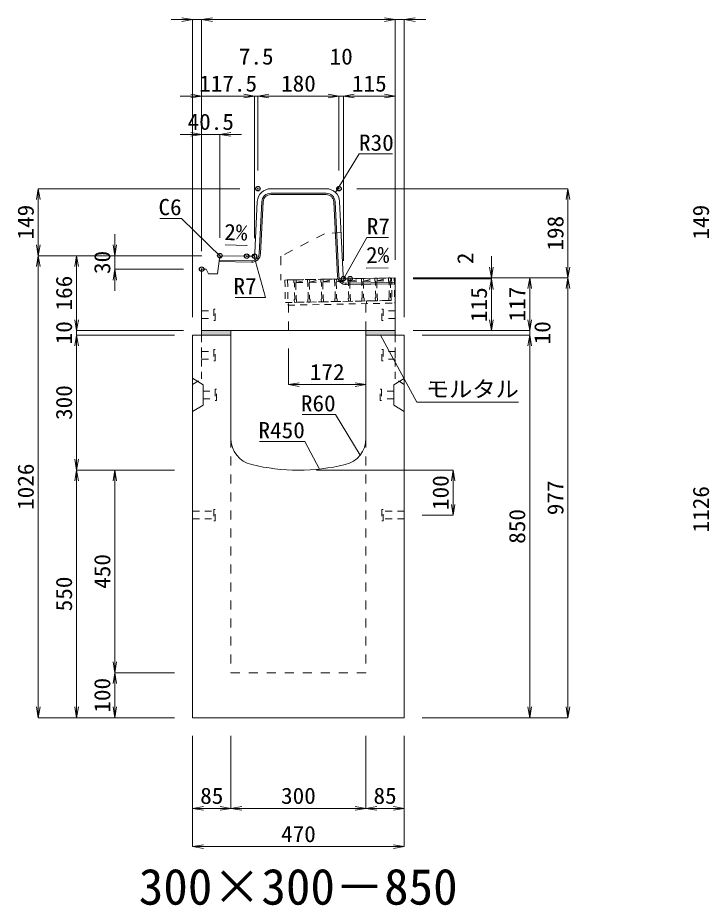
# Model space of a CAD drawing. Units: millimetres at full size. Extents: x -22536 to 51867, y -19720 to 38340.
# Drawn here: x 4776 to 6313, y -5986 to -4015 of the extents above; entities that cross this region are included whole.
import ezdxf
from ezdxf.enums import TextEntityAlignment as Align

# ---------------------------------------------------------------- set-up
doc = ezdxf.new("R2010")
doc.units = ezdxf.units.MM
doc.header["$LTSCALE"] = 20
doc.header["$PDMODE"] = 32
doc.header["$PDSIZE"] = 10
doc.linetypes.add('USER1', pattern=[2, 1, -1])
doc.linetypes.add('USER2', pattern=[1.35, 0.75, -0.6])
for name, color, linetype, lineweight in [('インサート', 3, 'USER2', 9), ('グレーチング', 7, 'USER2', 5), ('モルタル', 7, 'Continuous', 9), ('受枠', 3, 'USER2', 9), ('寸法線', 7, 'Continuous', 13), ('引出線', 4, 'Continuous', 13), ('本体', 2, 'Continuous', 13), ('目地', 132, 'Continuous', 5)]:
    doc.layers.add(name, color=color, linetype=linetype, lineweight=lineweight)
doc.layers.add('作業エリア', color=11, linetype='Continuous')
doc.layers.add('文字', color=7, linetype='Continuous')
doc.styles.add('ＭＳ 明朝', font='')
doc.styles.get('ＭＳ 明朝').set_extended_font_data('MS Mincho')

# ---------------------------------------------------------------- blocks, each defined once
blk = doc.blocks.new('open_arrow')
at = {"color": 0, "linetype": 'Continuous', "lineweight": -2}
blk.add_lwpolyline([(7.5, 1.25), (0, 0), (7.5, -1.25)], dxfattribs=at)

msp = doc.modelspace()

# ---------------------------------------------------------------- hatches: boundary and pattern name
at = {"layer": 'モルタル'}
for points in [[(5250, -4720), (5250, -4710), (5185, -4710), (5185, -4720)], [(5615, -4720), (5615, -4710), (5550, -4710), (5550, -4720)]]:
    msp.add_hatch(color=256, dxfattribs=at).paths.add_polyline_path(points)

# ---------------------------------------------------------------- linework, layer by layer
at = {"layer": 'インサート'}
for p, q in [((5185, -4666.5), (5212, -4666.5)), ((5185, -4666.5), (5185, -4683.5)), ((5215, -4662.5), (5212, -4662.5)), ((5212, -4662.5), (5212, -4687.5)), ((5215, -4687.5), (5215, -4662.5)), ((5585, -4662.5), (5588, -4662.5)), ((5585, -4687.5), (5585, -4662.5)), ((5588, -4662.5), (5588, -4687.5)), ((5615, -4666.5), (5588, -4666.5)), ((5615, -4666.5), (5615, -4683.5)), ((5185, -4683.5), (5212, -4683.5)), ((5212, -4687.5), (5215, -4687.5)), ((5588, -4687.5), (5585, -4687.5)), ((5615, -4683.5), (5588, -4683.5)), ((5185, -4756.5), (5212, -4756.5)), ((5185, -4756.5), (5185, -4773.5)), ((5215, -4752.5), (5212, -4752.5)), ((5212, -4752.5), (5212, -4777.5)), ((5215, -4777.5), (5215, -4752.5)), ((5585, -4752.5), (5588, -4752.5)), ((5585, -4777.5), (5585, -4752.5)), ((5588, -4752.5), (5588, -4777.5)), ((5615, -4756.5), (5588, -4756.5)), ((5615, -4756.5), (5615, -4773.5)), ((5185, -4773.5), (5212, -4773.5)), ((5212, -4777.5), (5215, -4777.5)), ((5588, -4777.5), (5585, -4777.5)), ((5615, -4773.5), (5588, -4773.5)), ((5188.2, -4844.5), (5215.2, -4844.5)), ((5188.2, -4844.5), (5188.2, -4861.5)), ((5218.2, -4840.5), (5215.2, -4840.5)), ((5215.2, -4840.5), (5215.2, -4865.5)), ((5218.2, -4865.5), (5218.2, -4840.5)), ((5581.8, -4840.5), (5584.8, -4840.5)), ((5581.8, -4865.5), (5581.8, -4840.5)), ((5584.8, -4840.5), (5584.8, -4865.5)), ((5611.8, -4844.5), (5584.8, -4844.5)), ((5611.8, -4844.5), (5611.8, -4861.5)), ((5188.2, -4861.5), (5215.2, -4861.5)), ((5215.2, -4865.5), (5218.2, -4865.5)), ((5584.8, -4865.5), (5581.8, -4865.5)), ((5611.8, -4861.5), (5584.8, -4861.5)), ((5165, -5111.5), (5212, -5111.5)), ((5165, -5111.5), (5165, -5128.5)), ((5215, -5107.5), (5212, -5107.5)), ((5212, -5107.5), (5212, -5132.5)), ((5215, -5132.5), (5215, -5107.5)), ((5588, -5107.5), (5585, -5107.5)), ((5585, -5107.5), (5585, -5132.5)), ((5588, -5132.5), (5588, -5107.5)), ((5635, -5111.5), (5588, -5111.5)), ((5635, -5128.5), (5635, -5111.5)), ((5165, -5128.5), (5212, -5128.5)), ((5212, -5132.5), (5215, -5132.5)), ((5585, -5132.5), (5588, -5132.5)), ((5635, -5128.5), (5588, -5128.5))]:
    msp.add_line(p, q, dxfattribs=at)
at = {"layer": 'グレーチング'}
for p, q in [((5389.92, -4597.5), (5604.88, -4593.2)), ((5395.04, -4603.4), (5419.92, -4596.9)), ((5395.04, -4603.4), (5420.04, -4602.9)), ((5425.04, -4602.8), (5449.91, -4596.3)), ((5425.04, -4602.8), (5450.03, -4602.3)), ((5455.03, -4602.2), (5479.91, -4595.7)), ((5455.03, -4602.2), (5480.03, -4601.7)), ((5485.03, -4601.6), (5509.9, -4595.1)), ((5485.03, -4601.6), (5510.02, -4601.1)), ((5515.02, -4601), (5539.89, -4594.5)), ((5515.02, -4601), (5540.01, -4600.5)), ((5545.01, -4600.4), (5569.89, -4593.9)), ((5545.01, -4600.4), (5570.01, -4599.9)), ((5575.01, -4599.8), (5599.88, -4593.3)), ((5575.01, -4599.8), (5600, -4599.3)), ((5390.92, -4647.49), (5605.88, -4643.19))]:
    msp.add_line(p, q, dxfattribs=at)
for points in [[(5389.92, -4597.5), (5394.92, -4597.4), (5395.04, -4603.4), (5394.06, -4604.42), (5394.78, -4640.41), (5395.8, -4641.39), (5395.92, -4647.39), (5390.92, -4647.49), (5390.8, -4641.49), (5391.78, -4640.47), (5391.06, -4604.48), (5390.04, -4603.5)], [(5419.92, -4596.9), (5424.92, -4596.8), (5425.04, -4602.8), (5424.06, -4603.82), (5424.78, -4639.81), (5425.8, -4640.79), (5425.92, -4646.79), (5420.92, -4646.89), (5420.8, -4640.89), (5421.78, -4639.87), (5421.06, -4603.88), (5420.04, -4602.9)], [(5449.91, -4596.3), (5454.91, -4596.2), (5455.03, -4602.2), (5454.05, -4603.22), (5454.77, -4639.21), (5455.79, -4640.19), (5455.91, -4646.19), (5450.91, -4646.29), (5450.79, -4640.29), (5451.77, -4639.27), (5451.05, -4603.28), (5450.03, -4602.3)], [(5479.91, -4595.7), (5484.91, -4595.6), (5485.03, -4601.6), (5484.05, -4602.62), (5484.77, -4638.61), (5485.79, -4639.59), (5485.91, -4645.59), (5480.91, -4645.69), (5480.79, -4639.69), (5481.77, -4638.67), (5481.05, -4602.68), (5480.03, -4601.7)], [(5509.9, -4595.1), (5514.9, -4595), (5515.02, -4601), (5514.04, -4602.02), (5514.76, -4638.01), (5515.78, -4638.99), (5515.9, -4644.99), (5510.9, -4645.09), (5510.78, -4639.09), (5511.76, -4638.07), (5511.04, -4602.08), (5510.02, -4601.1)], [(5539.89, -4594.5), (5544.89, -4594.4), (5545.01, -4600.4), (5544.03, -4601.42), (5544.75, -4637.41), (5545.77, -4638.39), (5545.89, -4644.39), (5540.89, -4644.49), (5540.77, -4638.49), (5541.75, -4637.47), (5541.03, -4601.48), (5540.01, -4600.5)], [(5569.89, -4593.9), (5574.89, -4593.8), (5575.01, -4599.8), (5574.03, -4600.82), (5574.75, -4636.81), (5575.77, -4637.79), (5575.89, -4643.79), (5570.89, -4643.89), (5570.77, -4637.89), (5571.75, -4636.87), (5571.03, -4600.88), (5570.01, -4599.9)], [(5599.88, -4593.3), (5604.88, -4593.2), (5605, -4599.2), (5604.02, -4600.22), (5604.74, -4636.21), (5605.76, -4637.19), (5605.88, -4643.19), (5600.88, -4643.29), (5600.76, -4637.29), (5601.74, -4636.27), (5601.02, -4600.28), (5600, -4599.3)]]:
    msp.add_lwpolyline(points, close=True, dxfattribs=at)
at = {"layer": 'モルタル'}
for points in [[(5185, -4710), (5250, -4710), (5250, -4720), (5185, -4720)], [(5550, -4710), (5615, -4710), (5615, -4720), (5550, -4720)]]:
    msp.add_lwpolyline(points, close=True, dxfattribs=at)
at = {"layer": '作業エリア'}
for p in [(5310, -4395), (5490, -4395), (5225.5, -4543.81), (5285, -4545), (5302.5, -4545), (5185, -4573.81), (5500, -4595), (5515, -4595)]:
    msp.add_point(p, dxfattribs=at)
at = {"layer": '受枠'}
for p, q in [((5369.93, -4597.9), (5612.88, -4593.04)), ((5369.93, -4597.9), (5370.93, -4647.89)), ((5375.93, -4597.78), (5377.05, -4653.77)), ((5606.88, -4593.16), (5607.88, -4643.15)), ((5612.88, -4593.04), (5614, -4649.03)), ((5370.93, -4647.89), (5607.88, -4643.15)), ((5377.05, -4653.77), (5614, -4649.03)), ((5550.89, -4644.29), (5551.01, -4650.29))]:
    msp.add_line(p, q, dxfattribs=at)
at = {"layer": '寸法線'}
for p, q in [((5233, -4019.42), (5117, -4019.42)), ((5165, -4680), (5165, -4019.42)), ((5185, -4019.42), (5615, -4019.42)), ((5185, -4533.81), (5185, -4019.42)), ((5185, -4533.81), (5185, -4019.42)), ((5567, -4019.42), (5683, -4019.42)), ((5615, -4553), (5615, -4019.42)), ((5615, -4553), (5615, -4019.42)), ((5635, -4680), (5635, -4019.42)), ((5137, -4189.42), (5302.5, -4189.42)), ((5185, -4533.81), (5185, -4189.42)), ((5254.5, -4189.42), (5358, -4189.42)), ((5302.5, -4505), (5302.5, -4189.42)), ((5302.5, -4505), (5302.5, -4189.42)), ((5310, -4355), (5310, -4189.42)), ((5310, -4189.42), (5490, -4189.42)), ((5310, -4355), (5310, -4189.42)), ((5442, -4189.42), (5548, -4189.42)), ((5490, -4355), (5490, -4189.42)), ((5490, -4355), (5490, -4189.42)), ((5500, -4555), (5500, -4189.42)), ((5500, -4189.42), (5615, -4189.42)), ((5500, -4555), (5500, -4189.42)), ((5615, -4553), (5615, -4189.42)), ((5137, -4274.42), (5273.5, -4274.42)), ((5185, -4533.81), (5185, -4274.42)), ((5225.5, -4503.81), (5225.5, -4274.42)), ((4822.06, -4395), (4822.06, -4543.81)), ((5270, -4395), (4822.06, -4395)), ((5530, -4395), (5998.78, -4395)), ((5998.78, -4395), (5998.78, -4593)), ((4992.06, -4495.81), (4992.06, -4621.81)), ((5185.5, -4543.81), (4822.06, -4543.81)), ((4822.06, -5570), (4822.06, -4543.81)), ((5185.5, -4543.81), (4822.06, -4543.81)), ((4907.06, -4543.81), (4907.06, -4710)), ((5185.5, -4543.81), (4907.06, -4543.81)), ((5185.5, -4543.81), (4992.06, -4543.81)), ((5828.78, -4545), (5828.78, -4643)), ((5145, -4573.81), (4992.06, -4573.81)), ((5655, -4593), (5828.78, -4593)), ((5655, -4593), (5913.78, -4593)), ((5655, -4593), (5998.78, -4593)), ((5655, -4593), (5998.78, -4593)), ((5655, -4595), (5828.78, -4595)), ((5655, -4595), (5828.78, -4595)), ((5828.78, -4595), (5828.78, -4710)), ((5913.78, -4593), (5913.78, -4710)), ((5998.78, -4593), (5998.78, -5570)), ((4907.06, -4662), (4907.06, -4768)), ((5913.78, -4662), (5913.78, -4768)), ((5145, -4710), (4907.06, -4710)), ((5145, -4710), (4907.06, -4710)), ((5655, -4710), (5828.78, -4710)), ((5655, -4710), (5913.78, -4710)), ((5655, -4710), (5913.78, -4710)), ((5125, -4720), (4907.06, -4720)), ((4907.06, -4720), (4907.06, -5020)), ((5125, -4720), (4907.06, -4720)), ((5675, -4720), (5913.78, -4720)), ((5675, -4720), (5913.78, -4720)), ((5913.78, -4720), (5913.78, -5570)), ((5378, -4750), (5378, -4830.23)), ((5378, -4830.23), (5550, -4830.23)), ((5125, -5020), (4907.06, -5020)), ((4907.06, -5570), (4907.06, -5020)), ((5125, -5020), (4907.06, -5020)), ((4992.06, -5020), (4992.06, -5470)), ((5125, -5020), (4992.06, -5020)), ((5440, -5020), (5743.78, -5020)), ((5743.78, -5020), (5743.78, -5120)), ((5675, -5120), (5743.78, -5120)), ((5125, -5470), (4992.06, -5470)), ((4992.06, -5470), (4992.06, -5570)), ((5125, -5470), (4992.06, -5470)), ((5125, -5570), (4822.06, -5570)), ((5125, -5570), (4907.06, -5570)), ((5125, -5570), (4992.06, -5570)), ((5675, -5570), (5913.78, -5570)), ((5675, -5570), (5998.78, -5570)), ((5165, -5610), (5165, -5771.16)), ((5165, -5610), (5165, -5856.16)), ((5250, -5610), (5250, -5771.16)), ((5250, -5610), (5250, -5771.16)), ((5550, -5610), (5550, -5771.16)), ((5550, -5610), (5550, -5771.16)), ((5635, -5610), (5635, -5771.16)), ((5635, -5610), (5635, -5856.16)), ((5165, -5771.16), (5250, -5771.16)), ((5250, -5771.16), (5550, -5771.16)), ((5550, -5771.16), (5635, -5771.16)), ((5165, -5856.16), (5635, -5856.16))]:
    msp.add_line(p, q, dxfattribs=at)
at = {"layer": '引出線'}
for points in [[(5482.14, -4403.26), (5534.6, -4317.93), (5609.27, -4317.93)], [(5228.13, -4546.85), (5140.5, -4461.04), (5092.16, -4461.04)], [(5501.83, -4593.07), (5551.86, -4503.47), (5599.79, -4503.47)], [(5286.1, -4520.96), (5237.36, -4519.98), (5286.11, -4520.96)], [(5300.67, -4543.07), (5327.18, -4636.44), (5259.25, -4636.44)], [(5550.86, -4571.41), (5599.57, -4570.44), (5550.83, -4571.41)], [(5582.5, -4720), (5663.13, -4869.03), (5889.05, -4869.03)], [(5537.07, -4986.68), (5482.66, -4896.79), (5407.98, -4896.79)], [(5446.44, -5017.6), (5414.22, -4956.45), (5313.21, -4956.45)]]:
    msp.add_lwpolyline(points, dxfattribs=at)
at = {"layer": '本体'}
for p, q in [((5338.54, -4395), (5461.46, -4395)), ((5302.83, -4538.35), (5308.57, -4423.5)), ((5499.67, -4588.35), (5491.43, -4423.5)), ((5224.76, -4549.76), (5220.5, -4583.81)), ((5224.76, -4549.76), (5231.5, -4543.93)), ((5231.5, -4543.93), (5285, -4545)), ((5285, -4545), (5295.84, -4545)), ((5185, -4710), (5185, -4573.81)), ((5195, -4573.81), (5185, -4573.81)), ((5200, -4583.81), (5195, -4573.81)), ((5220.5, -4583.81), (5200, -4583.81)), ((5515, -4595), (5506.66, -4595)), ((5615, -4593), (5515, -4595)), ((5615, -4710), (5615, -4593)), ((5185, -4710), (5615, -4710)), ((5165, -4720), (5165, -5570)), ((5165, -4720), (5250, -4720)), ((5250, -4720), (5250, -4949.47)), ((5550, -4720), (5635, -4720)), ((5550, -4720), (5550, -4949.47)), ((5635, -4720), (5635, -5570)), ((5165, -5570), (5635, -5570))]:
    msp.add_line(p, q, dxfattribs=at)
at = {"layer": '本体', "linetype": 'USER1'}
for p, q in [((5494.85, -4492), (5458, -4495)), ((5458, -4495), (5361, -4545)), ((5361, -4545), (5361, -4598.08)), ((5515, -4595), (5361, -4598.08)), ((5378, -4710), (5378, -4647.75)), ((5550, -4710), (5550, -4644.31))]:
    msp.add_line(p, q, dxfattribs=at)
at = {"layer": '本体', "linetype": 'USER2', "lineweight": 9}
for p, q in [((5185, -4817), (5185, -4720)), ((5615, -4817), (5615, -4720)), ((5165, -4829.5), (5185, -4817)), ((5635, -4829.5), (5615, -4817))]:
    msp.add_line(p, q, dxfattribs=at)
at = {"layer": '本体', "lineweight": 9}
for p, q in [((5165, -4816), (5188.2, -4830.5)), ((5634.58, -4816.26), (5611.8, -4830.5)), ((5188.2, -4830.5), (5188.2, -4875.5)), ((5611.8, -4830.5), (5611.8, -4875.5)), ((5188.2, -4875.5), (5165, -4890)), ((5611.8, -4875.5), (5635, -4890))]:
    msp.add_line(p, q, dxfattribs=at)
at = {"layer": '本体', "linetype": 'USER1', "lineweight": 15}
for p, q in [((5250, -4949.47), (5250, -5470)), ((5550, -4949.47), (5550, -5470)), ((5250, -5470), (5550, -5470))]:
    msp.add_line(p, q, dxfattribs=at)
at = {"layer": '本体'}
for centre, radius, start, end in [((5338.54, -4425), 30, 90, 177.13759), ((5461.46, -4425), 30, 2.86241, 90), ((5295.84, -4538), 7, 270, 357.13759), ((5506.66, -4588), 7, 182.86241, 270), ((5310, -4949.47), 60, 180, 256.65764), ((5490, -4949.47), 60, 283.34236, 0), ((5400, -4570), 450, 256.65764, 283.34236)]:
    msp.add_arc(centre, radius, start, end, dxfattribs=at)
at = {"layer": '目地'}
for p, q in [((5338.54, -4405), (5461.46, -4405)), ((5338.54, -4408), (5461.46, -4408)), ((5312.81, -4539.06), (5318.56, -4424)), ((5315.81, -4539.21), (5321.56, -4424.15)), ((5478.44, -4424.15), (5486.69, -4589.16)), ((5481.44, -4424), (5489.69, -4589.01)), ((5223.88, -4556.78), (5295.43, -4558.21)), ((5224.25, -4553.79), (5295.49, -4555.21)), ((5507.01, -4605.16), (5615, -4603)), ((5507.07, -4608.16), (5615, -4606))]:
    msp.add_line(p, q, dxfattribs=at)
for centre, radius, start, end in [((5338.54, -4425), 20, 90, 177.13759), ((5338.54, -4425), 17, 90, 177.13759), ((5461.46, -4425), 20, 2.86241, 90), ((5461.46, -4425), 17, 2.86241, 90), ((5295.83, -4538.22), 20, 268.85424, 357.13759), ((5295.83, -4538.22), 17, 268.85424, 357.13759), ((5506.67, -4588.17), 20, 182.86241, 271.14576), ((5506.67, -4588.17), 17, 182.86241, 271.14576)]:
    msp.add_arc(centre, radius, start, end, dxfattribs=at)

# ---------------------------------------------------------------- block references
at = {"layer": '寸法線', "xscale": 3.2, "yscale": 3.2}
for p, rotation in [((5165, -4019.42), 180), ((5615, -4019.42), 180), ((5615, -4019.42), 180), ((5185, -4189.42), 180), ((5302.5, -4189.42), 180), ((5302.5, -4189.42), 180), ((5490, -4189.42), 180), ((5490, -4189.42), 180), ((5615, -4189.42), 180), ((5185, -4274.42), 180), ((4822.06, -4395), 270), ((5998.78, -4395), 270), ((4822.06, -4543.81), 90), ((4992.06, -4543.81), 90), ((4822.06, -4543.81), 270), ((4907.06, -4543.81), 270), ((5828.78, -4593), 90), ((5998.78, -4593), 90), ((4992.06, -4573.81), 270), ((5828.78, -4595), 270), ((5828.78, -4595), 270), ((5913.78, -4593), 270), ((5998.78, -4593), 270), ((4907.06, -4710), 90), ((4907.06, -4710), 90), ((5828.78, -4710), 90), ((5913.78, -4710), 90), ((5913.78, -4710), 90), ((4907.06, -4720), 270), ((4907.06, -4720), 270), ((5913.78, -4720), 270), ((5913.78, -4720), 270), ((5550, -4830.23), 180), ((4907.06, -5020), 90), ((4907.06, -5020), 270), ((4992.06, -5020), 270), ((5743.78, -5020), 270), ((5743.78, -5120), 90), ((4992.06, -5470), 90), ((4992.06, -5470), 270), ((4822.06, -5570), 90), ((4907.06, -5570), 90), ((4992.06, -5570), 90), ((5913.78, -5570), 90), ((5998.78, -5570), 90), ((5250, -5771.16), 180), ((5550, -5771.16), 180), ((5635, -5771.16), 180), ((5635, -5856.16), 180)]:
    msp.add_blockref('open_arrow', p, dxfattribs=dict(at, rotation=rotation))
for p in [(5185, -4019.42), (5185, -4019.42), (5635, -4019.42), (5310, -4189.42), (5310, -4189.42), (5500, -4189.42), (5500, -4189.42), (5225.5, -4274.42), (5378, -4830.23), (5165, -5771.16), (5250, -5771.16), (5550, -5771.16), (5165, -5856.16)]:
    msp.add_blockref('open_arrow', p, dxfattribs=at)
at = {"layer": '引出線', "xscale": 0.0533, "yscale": 0.0533}
for p, rotation in [((5482.14, -4403.26), 58.4), ((5286.1, -4520.96), 178.9), ((5228.13, -4546.85), 135.6), ((5300.67, -4543.07), 285.9), ((5550.86, -4571.41), 1.1), ((5501.83, -4593.07), 60.8), ((5582.5, -4720), 298.4), ((5537.07, -4986.68), 121.2), ((5446.44, -5017.6), 117.8)]:
    msp.add_blockref('open_arrow', p, dxfattribs=dict(at, rotation=rotation))

# ---------------------------------------------------------------- texts
at = {"layer": '寸法線', "style": 'ＭＳ 明朝', "width": 1.05}
for s, p in [('7.5', (5306.25, -4101.42)), ('10', (5495, -4101.42)), ('117.5', (5243.75, -4161.42)), ('180', (5400, -4161.42)), ('115', (5557.5, -4161.42)), ('40.5', (5205.25, -4246.42)), ('172', (5464, -4802.23)), ('85', (5207.5, -5743.16)), ('300', (5400, -5743.16)), ('85', (5592.5, -5743.16)), ('470', (5400, -5828.16))]:
    msp.add_text(s, height=36.03, dxfattribs=at).set_placement(p, align=Align.MIDDLE_CENTER)
for s, p in [('149', (4794.06, -4469.4)), ('149', (6294.06, -4469.4)), ('198', (5970.78, -4494)), ('30', (4964.06, -4558.81)), ('2', (5770.78, -4549.66)), ('166', (4879.06, -4626.9)), ('115', (5800.78, -4652.5)), ('117', (5885.78, -4651.5)), ('10', (4879.06, -4715)), ('10', (5941.78, -4715)), ('300', (4879.06, -4870)), ('1026', (4794.06, -5056.9)), ('100', (5715.78, -5070)), ('977', (5970.78, -5081.5)), ('1126', (6294.06, -5106.9)), ('850', (5885.78, -5145)), ('450', (4964.06, -5245)), ('550', (4879.06, -5295)), ('100', (4964.06, -5520))]:
    msp.add_text(s, height=36.03, rotation=90, dxfattribs=at).set_placement(p, align=Align.MIDDLE_CENTER)
at = {"layer": '引出線', "style": 'ＭＳ 明朝', "width": 1.05}
for s, p in [('R30', (5534.6, -4274.73)), ('R7', (5551.86, -4460.27)), ('モルタル', (5683.13, -4821.92))]:
    msp.add_text(s, height=36.03, dxfattribs=at).set_placement(p, align=Align.TOP_LEFT)
for s, p in [('C6', (5140.5, -4417.84)), ('R7', (5307.18, -4593.24)), ('R60', (5482.66, -4853.59)), ('R450', (5414.22, -4913.25))]:
    msp.add_text(s, height=36.03, dxfattribs=at).set_placement(p, align=Align.TOP_RIGHT)
msp.add_text('2%', height=36.03, rotation=358.854, dxfattribs=at).set_placement((5287.05, -4474.06), align=Align.TOP_RIGHT)
msp.add_text('2%', height=36.03, rotation=1.146, dxfattribs=at).set_placement((5549.89, -4524.52), align=Align.TOP_LEFT)
at = {"layer": '文字', "style": 'ＭＳ 明朝'}
msp.add_text('300×300－850', height=80.06, dxfattribs=at).set_placement((5399.52, -5944.97), align=Align.MIDDLE_CENTER)

doc.saveas('drawing.dxf')
